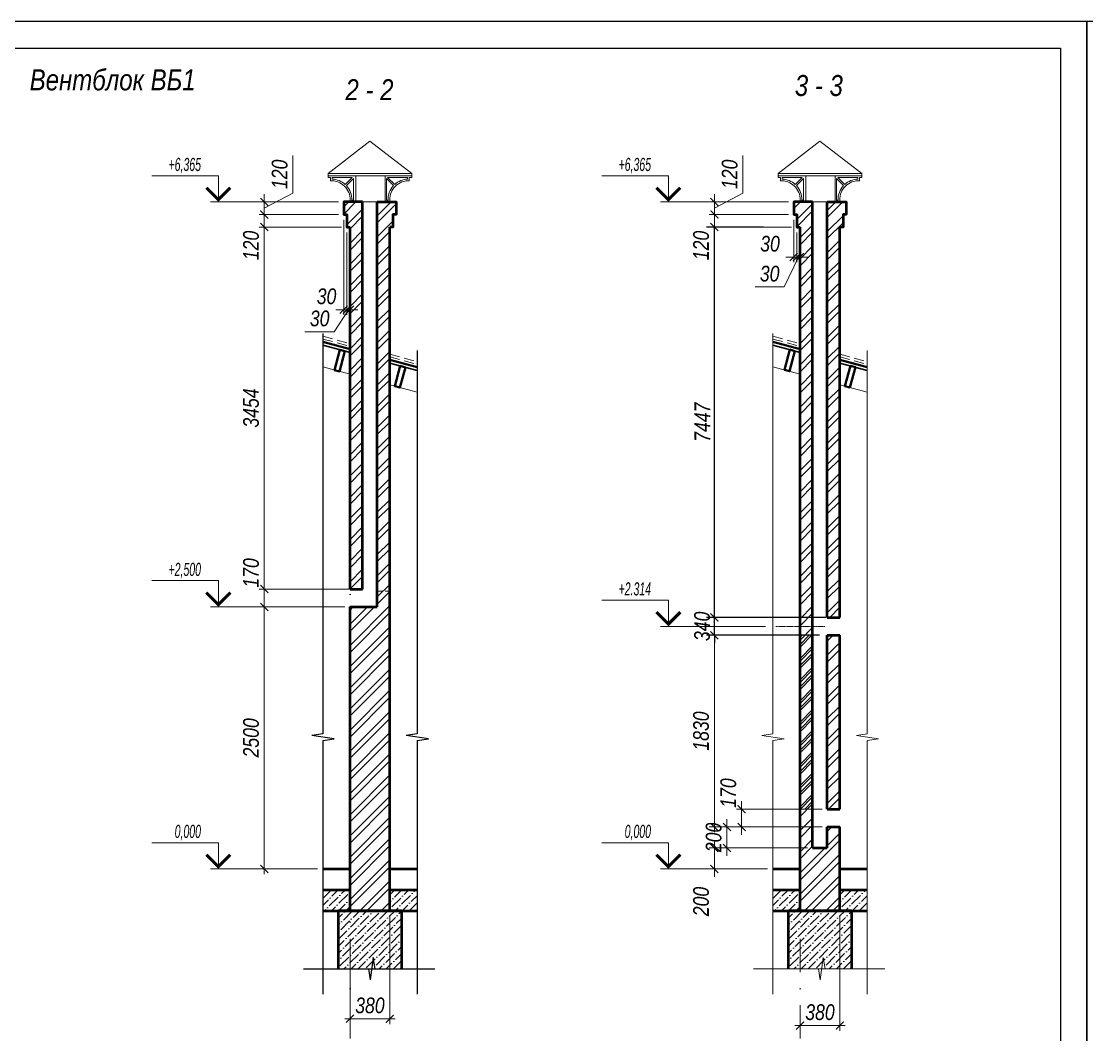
# Model space of a CAD drawing. Header units: millimetres. Extents: x 1582001 to 3303937, y 226471 to 491235.
# Drawn here: x 1687668 to 1708001, y 331317 to 350655 of the extents above; entities that cross this region are included whole.
import ezdxf
from ezdxf.enums import TextEntityAlignment as Align

# ---------------------------------------------------------------- set-up
doc = ezdxf.new("R2010")
doc.units = ezdxf.units.MM
for name, pattern in [('CENTER', [50.8, 31.75, -6.35, 6.35, -6.35]), ('DASHDOT', [25.4, 12.7, -6.35, 0, -6.35]), ('DASHED', [0.75, 0.5, -0.25]), ('невидимая', [9.525, 6.35, -3.175])]:
    doc.linetypes.add(name, pattern=pattern)
doc.layers.get('Defpoints').update_dxf_attribs({"color": 255, "lineweight": 30})
for name, color, linetype, lineweight in [('A-Wall-G', 22, 'Continuous', 50), ('Оси', 251, 'CENTER', 9), ('Отметки', 123, 'Continuous', 18), ('перекрытия', 7, 'Continuous', 40), ('Размеры', 7, 'Continuous', 18), ('Стропило', 30, 'Continuous', 30), ('тонкие', 163, 'Continuous', 20), ('Штриховки', 251, 'Continuous', 20)]:
    doc.layers.add(name, color=color, linetype=linetype, lineweight=lineweight)
doc.layers.add('Формуляр', color=138, linetype='Continuous')
doc.styles.add('Arch-Dim', font='ARIALNI.TTF', dxfattribs={"width": 0.98, "height": 300})
doc.styles.add('STYLE1', font='ARIALNI.TTF', dxfattribs={"height": 300})
doc.styles.add('стиль1', font='ARIALNI.TTF', dxfattribs={"width": 0.98, "height": 300})
doc.dimstyles.new('50', dxfattribs={"dimtxt": 270, "dimasz": 150, "dimexe": 100, "dimexo": 100, "dimgap": 100, "dimtad": 1, "dimdec": 0, "dimlfac": 0.5, "dimzin": 0, "dimdsep": 46, "dimtxsty": 'стиль1', "dimblk": 'ARCHTICK', "dimcen": 0, "dimdle": 100, "dimclrd": 256, "dimclre": 256, "dimclrt": 256, "dimadec": 0, "dimazin": 0, "dimtfac": 1, "dimtdec": 0, "dimtix": 1, "dimtmove": 1, "dimatfit": 0, "dimldrblk": 'DOTSMALL', "dimfxl": 0, "dimtolj": 1, "dimtzin": 0, "dimlwd": -1, "dimlwe": -1, "dimarcsym": 0})
doc.dimstyles.new('Aec-Arch-M-100', dxfattribs={"dimscale": 100, "dimtxt": 2.5, "dimasz": 1.5, "dimexe": 1.5, "dimexo": 1.5, "dimgap": 0.8, "dimtad": 1, "dimdec": 0, "dimzin": 3, "dimdsep": 46, "dimtxsty": 'Arch-Dim', "dimblk": 'ARCHTICK', "dimcen": 2.5, "dimazin": 2, "dimtfac": 0.75, "dimtdec": 0, "dimtix": 1, "dimtmove": 1, "dimatfit": 2, "dimfxl": 0, "dimtolj": 1, "dimtzin": 0, "dimarcsym": 0})
pattern_1 = [(45, (1568859.99, 404004.67), (50.51394, 185.21778), [238.125, -47.625, 0, -47.625])]
pattern_2 = [(45, (1577448.8, 404004.67), (50.51394, 185.21778), [238.125, -47.625, 0, -47.625])]
pattern_3 = [(45, (83999.83, 126626.28), (-202.055763, 202.055763), []), (45, (84134.54, 126626.28), (-202.055763, 202.055763), [])]

# ---------------------------------------------------------------- blocks, each defined once
blk = doc.blocks.new('_ArchTick')
at = {"color": 0, "linetype": 'ByBlock', "const_width": 0.15}
blk.add_lwpolyline([(-0.5, -0.5), (0.5, 0.5)], dxfattribs=at)
blk = doc.blocks.new('*D896')
at = {"layer": 'Defpoints', "color": 0, "lineweight": -3, "ltscale": 100, "transparency": 16777216}
for p in [(1692306, 339481), (1693941, 339481), (1693421, 334481)]:
    blk.add_point(p, dxfattribs=at)
at = {"layer": 'Размеры', "ltscale": 100, "transparency": 16777216}
for p, q in [((1692306, 334381), (1692306, 339581)), ((1693841, 339481), (1692206, 339481)), ((1693321, 334481), (1692206, 334481))]:
    blk.add_line(p, q, dxfattribs=at)
at = {"layer": 'Размеры', "ltscale": 100, "transparency": 16777216, "xscale": 150, "yscale": 150, "zscale": 150}
for p, rotation in [((1692306, 339481), 90), ((1692306, 334481), 270)]:
    blk.add_blockref('_ArchTick', p, dxfattribs=dict(at, rotation=rotation))
at = {"layer": 'Размеры', "ltscale": 100, "transparency": 16777216, "insert": (1692053, 336981), "char_height": 300, "attachment_point": 5, "rotation": 90, "style": 'стиль1'}
blk.add_mtext('\\A1;2500', dxfattribs=at)
blk = doc.blocks.new('_DotSmall')
at = {"color": 0, "linetype": 'ByBlock', "const_width": 0.5}
blk.add_lwpolyline([(-0.0625, 0, 1), (0.0625, 0, 1)], format="xyb", close=True, dxfattribs=at)
blk = doc.blocks.new('*D894')
at = {"layer": 'Defpoints', "color": 0, "lineweight": -3, "ltscale": 100, "transparency": 16777216}
for p in [(1692306, 346728), (1693881, 346728), (1694284, 339821)]:
    blk.add_point(p, dxfattribs=at)
at = {"layer": 'Размеры', "ltscale": 100, "transparency": 16777216}
for p, q in [((1693781, 346728), (1692206, 346728)), ((1692306, 339721), (1692306, 346828)), ((1694184, 339821), (1692206, 339821))]:
    blk.add_line(p, q, dxfattribs=at)
at = {"layer": 'Размеры', "ltscale": 100, "transparency": 16777216, "xscale": 150, "yscale": 150, "zscale": 150}
for p, rotation in [((1692306, 346728), 90), ((1692306, 339821), 270)]:
    blk.add_blockref('_ArchTick', p, dxfattribs=dict(at, rotation=rotation))
at = {"layer": 'Размеры', "ltscale": 100, "transparency": 16777216, "insert": (1692053, 343275), "char_height": 300, "attachment_point": 5, "rotation": 90, "style": 'стиль1'}
blk.add_mtext('\\A1;3454', dxfattribs=at)
blk = doc.blocks.new('*D897')
at = {"layer": 'Defpoints', "color": 0, "lineweight": -3, "ltscale": 100, "transparency": 16777216}
for p in [(1692306, 346968), (1693821, 346968), (1693881, 346728)]:
    blk.add_point(p, dxfattribs=at)
at = {"layer": 'Размеры', "ltscale": 100, "transparency": 16777216}
for p, q in [((1692306, 346968), (1692306, 347118)), ((1693721, 346968), (1692206, 346968)), ((1692306, 346728), (1692306, 346968)), ((1693781, 346728), (1692206, 346728)), ((1692306, 346728), (1692306, 346578))]:
    blk.add_line(p, q, dxfattribs=at)
at = {"layer": 'Размеры', "ltscale": 100, "transparency": 16777216, "xscale": 150, "yscale": 150, "zscale": 150}
for p, rotation in [((1692306, 346968), 270), ((1692306, 346728), 90)]:
    blk.add_blockref('_ArchTick', p, dxfattribs=dict(at, rotation=rotation))
at = {"layer": 'Размеры', "ltscale": 100, "transparency": 16777216, "insert": (1692053, 346377), "char_height": 300, "attachment_point": 5, "rotation": 90, "style": 'стиль1'}
blk.add_mtext('\\A1;120', dxfattribs=at)
blk = doc.blocks.new('*D898')
at = {"layer": 'Defpoints', "color": 0, "lineweight": -3, "ltscale": 100, "transparency": 16777216}
for p in [(1692306, 347208), (1693821, 347208), (1693821, 346968)]:
    blk.add_point(p, dxfattribs=at)
at = {"layer": 'Размеры', "ltscale": 100, "transparency": 16777216}
for p, q in [((1692852, 347377), (1692852, 348092)), ((1692306, 347088), (1692852, 347377)), ((1692306, 347208), (1692306, 347358)), ((1693721, 347208), (1692206, 347208)), ((1692306, 346968), (1692306, 347208)), ((1692306, 346968), (1692306, 347208)), ((1693721, 346968), (1692206, 346968)), ((1692306, 346968), (1692306, 346818))]:
    blk.add_line(p, q, dxfattribs=at)
at = {"layer": 'Размеры', "ltscale": 100, "transparency": 16777216, "xscale": 150, "yscale": 150, "zscale": 150}
for p, rotation in [((1692306, 347208), 270), ((1692306, 346968), 90)]:
    blk.add_blockref('_ArchTick', p, dxfattribs=dict(at, rotation=rotation))
at = {"layer": 'Размеры', "ltscale": 100, "transparency": 16777216, "insert": (1692599, 347735), "char_height": 300, "attachment_point": 5, "rotation": 90, "style": 'стиль1'}
blk.add_mtext('\\A1;120', dxfattribs=at)
blk = doc.blocks.new('*D899')
at = {"layer": 'Defpoints', "color": 0, "lineweight": -3, "ltscale": 100, "transparency": 16777216}
for p in [(1694701, 333681), (1693941, 332823), (1694701, 331621)]:
    blk.add_point(p, dxfattribs=at)
at = {"layer": 'Размеры', "ltscale": 100, "transparency": 16777216}
for p, q in [((1694701, 333581), (1694701, 331521)), ((1693941, 332723), (1693941, 331521)), ((1693841, 331621), (1694801, 331621))]:
    blk.add_line(p, q, dxfattribs=at)
at = {"layer": 'Размеры', "ltscale": 100, "transparency": 16777216, "xscale": 150, "yscale": 150, "zscale": 150, "rotation": 180}
blk.add_blockref('_ArchTick', (1693941, 331621), dxfattribs=at)
at = {"layer": 'Размеры', "ltscale": 100, "transparency": 16777216, "xscale": 150, "yscale": 150, "zscale": 150}
blk.add_blockref('_ArchTick', (1694701, 331621), dxfattribs=at)
at = {"layer": 'Размеры', "ltscale": 100, "transparency": 16777216, "insert": (1694321, 331874), "char_height": 300, "attachment_point": 5, "style": 'стиль1'}
blk.add_mtext('\\A1;380', dxfattribs=at)
blk = doc.blocks.new('*D900')
at = {"layer": 'Defpoints', "color": 0, "lineweight": -3, "ltscale": 100, "transparency": 16777216}
for p in [(1693881, 346728), (1693941, 346728), (1693881, 345152)]:
    blk.add_point(p, dxfattribs=at)
at = {"layer": 'Размеры', "ltscale": 100, "transparency": 16777216}
for p, q in [((1693881, 346628), (1693881, 345052)), ((1693941, 346628), (1693941, 345052)), ((1693911, 345152), (1693641, 344730)), ((1693881, 345152), (1693731, 345152)), ((1693941, 345152), (1693881, 345152)), ((1693941, 345152), (1693881, 345152)), ((1693941, 345152), (1694091, 345152)), ((1693641, 344730), (1693082, 344730))]:
    blk.add_line(p, q, dxfattribs=at)
at = {"layer": 'Размеры', "ltscale": 100, "transparency": 16777216, "xscale": 150, "yscale": 150, "zscale": 150}
blk.add_blockref('_ArchTick', (1693881, 345152), dxfattribs=at)
at = {"layer": 'Размеры', "ltscale": 100, "transparency": 16777216, "xscale": 150, "yscale": 150, "zscale": 150, "rotation": 180}
blk.add_blockref('_ArchTick', (1693941, 345152), dxfattribs=at)
at = {"layer": 'Размеры', "ltscale": 100, "transparency": 16777216, "insert": (1693362, 344983), "char_height": 300, "attachment_point": 5, "style": 'стиль1'}
blk.add_mtext('\\A1;30', dxfattribs=at)
blk = doc.blocks.new('*D895')
at = {"layer": 'Defpoints', "color": 0, "lineweight": -3, "ltscale": 100, "transparency": 16777216}
for p in [(1693821, 346968), (1693881, 346728), (1693821, 345152)]:
    blk.add_point(p, dxfattribs=at)
at = {"layer": 'Размеры', "ltscale": 100, "transparency": 16777216}
for p, q in [((1693821, 346868), (1693821, 345052)), ((1693881, 346628), (1693881, 345052)), ((1693821, 345152), (1693671, 345152)), ((1693881, 345152), (1693821, 345152)), ((1693881, 345152), (1694031, 345152))]:
    blk.add_line(p, q, dxfattribs=at)
at = {"layer": 'Размеры', "ltscale": 100, "transparency": 16777216, "xscale": 150, "yscale": 150, "zscale": 150}
blk.add_blockref('_ArchTick', (1693821, 345152), dxfattribs=at)
at = {"layer": 'Размеры', "ltscale": 100, "transparency": 16777216, "xscale": 150, "yscale": 150, "zscale": 150, "rotation": 180}
blk.add_blockref('_ArchTick', (1693881, 345152), dxfattribs=at)
at = {"layer": 'Размеры', "ltscale": 100, "transparency": 16777216, "insert": (1693493, 345405), "char_height": 300, "attachment_point": 5, "style": 'стиль1'}
blk.add_mtext('\\A1;30', dxfattribs=at)
blk = doc.blocks.new('*D903')
at = {"layer": 'Defpoints', "color": 0, "lineweight": -3, "ltscale": 100, "transparency": 16777216}
for p in [(1700895, 346968), (1702410, 346968), (1702470, 346728)]:
    blk.add_point(p, dxfattribs=at)
at = {"layer": 'Размеры', "ltscale": 100, "transparency": 16777216}
for p, q in [((1700895, 346968), (1700895, 347118)), ((1702310, 346968), (1700795, 346968)), ((1700895, 346728), (1700895, 346968)), ((1702370, 346728), (1700795, 346728)), ((1700895, 346728), (1700895, 346578))]:
    blk.add_line(p, q, dxfattribs=at)
at = {"layer": 'Размеры', "ltscale": 100, "transparency": 16777216, "xscale": 150, "yscale": 150, "zscale": 150}
for p, rotation in [((1700895, 346968), 270), ((1700895, 346728), 90)]:
    blk.add_blockref('_ArchTick', p, dxfattribs=dict(at, rotation=rotation))
at = {"layer": 'Размеры', "ltscale": 100, "transparency": 16777216, "insert": (1700642, 346377), "char_height": 300, "attachment_point": 5, "rotation": 90, "style": 'стиль1'}
blk.add_mtext('\\A1;120', dxfattribs=at)
blk = doc.blocks.new('*D904')
at = {"layer": 'Defpoints', "color": 0, "lineweight": -3, "ltscale": 100, "transparency": 16777216}
for p in [(1700895, 347208), (1702410, 347208), (1702410, 346968)]:
    blk.add_point(p, dxfattribs=at)
at = {"layer": 'Размеры', "ltscale": 100, "transparency": 16777216}
for p, q in [((1701441, 347377), (1701441, 348092)), ((1700895, 347088), (1701441, 347377)), ((1700895, 347208), (1700895, 347358)), ((1702310, 347208), (1700795, 347208)), ((1700895, 346968), (1700895, 347208)), ((1700895, 346968), (1700895, 347208)), ((1702310, 346968), (1700795, 346968)), ((1700895, 346968), (1700895, 346818))]:
    blk.add_line(p, q, dxfattribs=at)
at = {"layer": 'Размеры', "ltscale": 100, "transparency": 16777216, "xscale": 150, "yscale": 150, "zscale": 150}
for p, rotation in [((1700895, 347208), 270), ((1700895, 346968), 90)]:
    blk.add_blockref('_ArchTick', p, dxfattribs=dict(at, rotation=rotation))
at = {"layer": 'Размеры', "ltscale": 100, "transparency": 16777216, "insert": (1701188, 347735), "char_height": 300, "attachment_point": 5, "rotation": 90, "style": 'стиль1'}
blk.add_mtext('\\A1;120', dxfattribs=at)
blk = doc.blocks.new('*D905')
at = {"layer": 'Defpoints', "color": 0, "lineweight": -3, "ltscale": 100, "transparency": 16777216}
for p in [(1703290, 333681), (1702530, 331917), (1703290, 331492)]:
    blk.add_point(p, dxfattribs=at)
at = {"layer": 'Размеры', "ltscale": 100, "transparency": 16777216}
for p, q in [((1703290, 333581), (1703290, 331392)), ((1702530, 331817), (1702530, 331392)), ((1702430, 331492), (1703390, 331492))]:
    blk.add_line(p, q, dxfattribs=at)
at = {"layer": 'Размеры', "ltscale": 100, "transparency": 16777216, "xscale": 150, "yscale": 150, "zscale": 150, "rotation": 180}
blk.add_blockref('_ArchTick', (1702530, 331492), dxfattribs=at)
at = {"layer": 'Размеры', "ltscale": 100, "transparency": 16777216, "xscale": 150, "yscale": 150, "zscale": 150}
blk.add_blockref('_ArchTick', (1703290, 331492), dxfattribs=at)
at = {"layer": 'Размеры', "ltscale": 100, "transparency": 16777216, "insert": (1702910, 331745), "char_height": 300, "attachment_point": 5, "style": 'стиль1'}
blk.add_mtext('\\A1;380', dxfattribs=at)
blk = doc.blocks.new('*D906')
at = {"layer": 'Defpoints', "color": 0, "lineweight": -3, "ltscale": 100, "transparency": 16777216}
for p in [(1702470, 346728), (1702530, 346728), (1702470, 346156)]:
    blk.add_point(p, dxfattribs=at)
at = {"layer": 'Размеры', "ltscale": 100, "transparency": 16777216}
for p, q in [((1702470, 346628), (1702470, 346056)), ((1702530, 346628), (1702530, 346056)), ((1702500, 346156), (1702230, 345585)), ((1702470, 346156), (1702320, 346156)), ((1702530, 346156), (1702470, 346156)), ((1702530, 346156), (1702470, 346156)), ((1702530, 346156), (1702680, 346156)), ((1702230, 345585), (1701671, 345585))]:
    blk.add_line(p, q, dxfattribs=at)
at = {"layer": 'Размеры', "ltscale": 100, "transparency": 16777216, "xscale": 150, "yscale": 150, "zscale": 150}
blk.add_blockref('_ArchTick', (1702470, 346156), dxfattribs=at)
at = {"layer": 'Размеры', "ltscale": 100, "transparency": 16777216, "xscale": 150, "yscale": 150, "zscale": 150, "rotation": 180}
blk.add_blockref('_ArchTick', (1702530, 346156), dxfattribs=at)
at = {"layer": 'Размеры', "ltscale": 100, "transparency": 16777216, "insert": (1701950, 345838), "char_height": 300, "attachment_point": 5, "style": 'стиль1'}
blk.add_mtext('\\A1;30', dxfattribs=at)
blk = doc.blocks.new('*D901')
at = {"layer": 'Defpoints', "color": 0, "lineweight": -3, "ltscale": 100, "transparency": 16777216}
for p in [(1702410, 346968), (1702470, 346728), (1702410, 346156)]:
    blk.add_point(p, dxfattribs=at)
at = {"layer": 'Размеры', "ltscale": 100, "transparency": 16777216}
for p, q in [((1702410, 346868), (1702410, 346056)), ((1702470, 346628), (1702470, 346056)), ((1702410, 346156), (1702260, 346156)), ((1702470, 346156), (1702410, 346156)), ((1702470, 346156), (1702620, 346156))]:
    blk.add_line(p, q, dxfattribs=at)
at = {"layer": 'Размеры', "ltscale": 100, "transparency": 16777216, "xscale": 150, "yscale": 150, "zscale": 150}
blk.add_blockref('_ArchTick', (1702410, 346156), dxfattribs=at)
at = {"layer": 'Размеры', "ltscale": 100, "transparency": 16777216, "xscale": 150, "yscale": 150, "zscale": 150, "rotation": 180}
blk.add_blockref('_ArchTick', (1702470, 346156), dxfattribs=at)
at = {"layer": 'Размеры', "ltscale": 100, "transparency": 16777216, "insert": (1701957, 346409), "char_height": 300, "attachment_point": 5, "style": 'стиль1'}
blk.add_mtext('\\A1;30', dxfattribs=at)
blk = doc.blocks.new('*D907')
at = {"layer": 'Defpoints', "color": 0, "lineweight": -3, "ltscale": 100, "transparency": 16777216}
for p in [(1700895, 334881), (1702770, 334881), (1702009, 334481)]:
    blk.add_point(p, dxfattribs=at)
at = {"layer": 'Размеры', "ltscale": 100, "transparency": 16777216}
for p, q in [((1702670, 334881), (1700795, 334881)), ((1700895, 334881), (1700895, 335031)), ((1700895, 334481), (1700895, 334881)), ((1701909, 334481), (1700795, 334481)), ((1700895, 334481), (1700895, 334331))]:
    blk.add_line(p, q, dxfattribs=at)
at = {"layer": 'Размеры', "ltscale": 100, "transparency": 16777216, "xscale": 150, "yscale": 150, "zscale": 150}
for p, rotation in [((1700895, 334881), 270), ((1700895, 334481), 90)]:
    blk.add_blockref('_ArchTick', p, dxfattribs=dict(at, rotation=rotation))
at = {"layer": 'Размеры', "ltscale": 100, "transparency": 16777216, "insert": (1700642, 333858), "char_height": 300, "attachment_point": 5, "rotation": 90, "style": 'стиль1'}
blk.add_mtext('\\A1;200', dxfattribs=at)
blk = doc.blocks.new('*D908')
at = {"layer": 'Defpoints', "color": 0, "lineweight": -3, "ltscale": 100, "transparency": 16777216}
for p in [(1701135, 335281), (1703050, 335281), (1702770, 334881)]:
    blk.add_point(p, dxfattribs=at)
at = {"layer": 'Размеры', "ltscale": 100, "transparency": 16777216}
for p, q in [((1701135, 335281), (1701135, 335431)), ((1702950, 335281), (1701035, 335281)), ((1701135, 334881), (1701135, 335281)), ((1702670, 334881), (1701035, 334881)), ((1701135, 334881), (1701135, 334731))]:
    blk.add_line(p, q, dxfattribs=at)
at = {"layer": 'Размеры', "ltscale": 100, "transparency": 16777216, "xscale": 150, "yscale": 150, "zscale": 150}
for p, rotation in [((1701135, 335281), 270), ((1701135, 334881), 90)]:
    blk.add_blockref('_ArchTick', p, dxfattribs=dict(at, rotation=rotation))
at = {"layer": 'Размеры', "ltscale": 100, "transparency": 16777216, "insert": (1700882, 335081), "char_height": 300, "attachment_point": 5, "rotation": 90, "style": 'стиль1'}
blk.add_mtext('\\A1;200', dxfattribs=at)
blk = doc.blocks.new('*D909')
at = {"layer": 'Defpoints', "color": 0, "lineweight": -3, "ltscale": 100, "transparency": 16777216}
for p in [(1701415, 335621), (1703050, 335621), (1703050, 335281)]:
    blk.add_point(p, dxfattribs=at)
at = {"layer": 'Размеры', "ltscale": 100, "transparency": 16777216}
for p, q in [((1701415, 335621), (1701415, 335771)), ((1702950, 335621), (1701315, 335621)), ((1701415, 335281), (1701415, 335621)), ((1702950, 335281), (1701315, 335281)), ((1701415, 335281), (1701415, 335131))]:
    blk.add_line(p, q, dxfattribs=at)
at = {"layer": 'Размеры', "ltscale": 100, "transparency": 16777216, "xscale": 150, "yscale": 150, "zscale": 150}
for p, rotation in [((1701415, 335621), 270), ((1701415, 335281), 90)]:
    blk.add_blockref('_ArchTick', p, dxfattribs=dict(at, rotation=rotation))
at = {"layer": 'Размеры', "ltscale": 100, "transparency": 16777216, "insert": (1701162, 335928), "char_height": 300, "attachment_point": 5, "rotation": 90, "style": 'стиль1'}
blk.add_mtext('\\A1;170', dxfattribs=at)
blk = doc.blocks.new('*D910')
at = {"layer": 'Defpoints', "color": 0, "lineweight": -3, "ltscale": 100, "transparency": 16777216}
for p in [(1700895, 338940), (1702530, 338940), (1702530, 335281)]:
    blk.add_point(p, dxfattribs=at)
at = {"layer": 'Размеры', "ltscale": 100, "transparency": 16777216}
for p, q in [((1700895, 335181), (1700895, 339040)), ((1702430, 338940), (1700795, 338940)), ((1702430, 335281), (1700795, 335281))]:
    blk.add_line(p, q, dxfattribs=at)
at = {"layer": 'Размеры', "ltscale": 100, "transparency": 16777216, "xscale": 150, "yscale": 150, "zscale": 150}
for p, rotation in [((1700895, 338940), 90), ((1700895, 335281), 270)]:
    blk.add_blockref('_ArchTick', p, dxfattribs=dict(at, rotation=rotation))
at = {"layer": 'Размеры', "ltscale": 100, "transparency": 16777216, "insert": (1700642, 337111), "char_height": 300, "attachment_point": 5, "rotation": 90, "style": 'стиль1'}
blk.add_mtext('\\A1;1830', dxfattribs=at)
blk = doc.blocks.new('*D902')
at = {"color": 0, "lineweight": -2, "ltscale": 100, "transparency": 16777216}
for p, q in [((1701830, 346728), (1700745, 346728)), ((1700895, 339281), (1700895, 346728)), ((1702380, 339281), (1700745, 339281))]:
    blk.add_line(p, q, dxfattribs=at)
at = {"layer": 'Defpoints', "color": 0, "lineweight": -3, "ltscale": 100, "transparency": 16777216}
for p in [(1700895, 346728), (1701980, 346728), (1702530, 339281)]:
    blk.add_point(p, dxfattribs=at)
at = {"color": 0, "lineweight": -2, "ltscale": 100, "transparency": 16777216, "xscale": 150, "yscale": 150, "zscale": 150}
for p, rotation in [((1700895, 346728), 90), ((1700895, 339281), 270)]:
    blk.add_blockref('_ArchTick', p, dxfattribs=dict(at, rotation=rotation))
at = {"color": 0, "ltscale": 100, "transparency": 16777216, "insert": (1700665, 343005), "char_height": 300, "attachment_point": 5, "rotation": 90, "style": 'Arch-Dim'}
blk.add_mtext('\\A1;7447', dxfattribs=at)
blk = doc.blocks.new('*D911')
at = {"color": 0, "lineweight": -2, "ltscale": 100, "transparency": 16777216}
for p, q in [((1700895, 339279), (1700895, 339429)), ((1703020, 339279), (1700745, 339279)), ((1700895, 338939), (1700895, 339279)), ((1702900, 338939), (1700745, 338939)), ((1700895, 338939), (1700895, 338789))]:
    blk.add_line(p, q, dxfattribs=at)
at = {"layer": 'Defpoints', "color": 0, "lineweight": -3, "ltscale": 100, "transparency": 16777216}
for p in [(1700895, 339279), (1703170, 339279), (1703050, 338939)]:
    blk.add_point(p, dxfattribs=at)
at = {"color": 0, "lineweight": -2, "ltscale": 100, "transparency": 16777216, "xscale": 150, "yscale": 150, "zscale": 150}
for p, rotation in [((1700895, 339279), 270), ((1700895, 338939), 90)]:
    blk.add_blockref('_ArchTick', p, dxfattribs=dict(at, rotation=rotation))
at = {"color": 0, "ltscale": 100, "transparency": 16777216, "insert": (1700662, 339109), "char_height": 300, "attachment_point": 5, "rotation": 90, "style": 'Arch-Dim'}
blk.add_mtext('\\A1;340', dxfattribs=at)
blk = doc.blocks.new('*D912')
at = {"layer": 'Defpoints', "color": 0, "lineweight": -3, "ltscale": 100, "transparency": 16777216}
for p in [(1692306, 339821), (1693941, 339821), (1693941, 339481)]:
    blk.add_point(p, dxfattribs=at)
at = {"layer": 'Размеры', "ltscale": 100, "transparency": 16777216}
for p, q in [((1692306, 339821), (1692306, 339971)), ((1693841, 339821), (1692206, 339821)), ((1692306, 339481), (1692306, 339821)), ((1693841, 339481), (1692206, 339481)), ((1692306, 339481), (1692306, 339331))]:
    blk.add_line(p, q, dxfattribs=at)
at = {"layer": 'Размеры', "ltscale": 100, "transparency": 16777216, "xscale": 150, "yscale": 150, "zscale": 150}
for p, rotation in [((1692306, 339821), 270), ((1692306, 339481), 90)]:
    blk.add_blockref('_ArchTick', p, dxfattribs=dict(at, rotation=rotation))
at = {"layer": 'Размеры', "ltscale": 100, "transparency": 16777216, "insert": (1692053, 340128), "char_height": 300, "attachment_point": 5, "rotation": 90, "style": 'стиль1'}
blk.add_mtext('\\A1;170', dxfattribs=at)

msp = doc.modelspace()

# ---------------------------------------------------------------- hatches: boundary and pattern name
at = {"lineweight": -3, "ltscale": 100}
h = msp.add_hatch(dxfattribs=at)
h.set_pattern_fill('ANSI32', color=0, scale=30, style=0)
h.set_pattern_definition(pattern_3)
h.paths.add_polyline_path([(1694461.3, 347208.2), (1694461.3, 339481.2), (1693941.3, 339481.2), (1693941.3, 333681.2), (1694701.3, 333681.2), (1694701.3, 346728.2), (1694761.3, 346728.2), (1694761.3, 346968.2), (1694821.3, 346968.2), (1694821.3, 347208.2)])
h.paths.add_polyline_path([(1693821.3, 347210.1), (1693821.3, 346968.2), (1693881.3, 346968.2), (1693881.3, 346728.2), (1693941.3, 346728.2), (1693941.3, 339821.2), (1694181.3, 339821.2), (1694181.3, 347208.2)])
h = msp.add_hatch(dxfattribs=at)
h.set_pattern_fill('ANSI32', color=0, scale=30, style=0)
h.set_pattern_definition(pattern_3)
h.paths.add_polyline_path([(1702410.1, 347208.2), (1702410.1, 346968.2), (1702470.1, 346968.2), (1702470.1, 346728.2), (1702530.1, 346728.2), (1702530.1, 333681.2), (1703290.1, 333681.2), (1703290.1, 335281.2), (1703050.1, 335281.2), (1703050.1, 334881.2), (1702770.1, 334881.2), (1702770.1, 347208.2)])
h.paths.add_polyline_path([(1703050.1, 347208.2), (1703050.1, 339279.2), (1703290.1, 339279.2), (1703290.1, 346728.2), (1703350.1, 346728.2), (1703350.1, 346968.2), (1703410.1, 346968.2), (1703410.1, 347208.2)])
h.paths.add_polyline_path([(1703050.1, 338939.2), (1703290.1, 338939.2), (1703290.1, 335621.2), (1703050.1, 335621.2)], flags=17)
at = {"layer": 'Размеры', "ltscale": 100}
h = msp.add_hatch(dxfattribs=at)
h.set_pattern_fill('ANSI32', color=256, scale=30, style=0)
h.set_pattern_definition([(45, (1568860.64, 404456.75), (-202.05576, 202.05576), []), (45, (1568995.34, 404456.75), (-202.05576, 202.05576), [])])
h.paths.add_polyline_path([(1702530.1, 335621.2), (1702770.1, 335621.2), (1702770.1, 338939.2), (1702530.1, 338939.2)])
at = {"layer": 'Штриховки', "ltscale": 100}
h = msp.add_hatch(dxfattribs=at)
h.set_pattern_fill('ANSI36', color=256, scale=30, style=0)
h.set_pattern_definition(pattern_1)
h.paths.add_polyline_path([(1693941.3, 333681.2), (1693941.3, 334081.2), (1693420.6, 334081.2), (1693420.6, 333681.2)])
h = msp.add_hatch(dxfattribs=at)
h.set_pattern_fill('ANSI36', color=256, scale=30, style=0)
h.set_pattern_definition(pattern_1)
h.paths.add_polyline_path([(1695222, 334081.2), (1694701.3, 334081.2), (1694701.3, 333681.2), (1695222, 333681.2)])
h = msp.add_hatch(dxfattribs=at)
h.set_pattern_fill('ANSI36', color=256, scale=30, style=0)
h.set_pattern_definition(pattern_2)
h.paths.add_polyline_path([(1702530.1, 333681.2), (1702530.1, 334081.2), (1702009.4, 334081.2), (1702009.4, 333681.2)])
h = msp.add_hatch(dxfattribs=at)
h.set_pattern_fill('ANSI36', color=256, scale=30, style=0)
h.set_pattern_definition(pattern_2)
h.paths.add_polyline_path([(1703810.8, 334081.2), (1703290.1, 334081.2), (1703290.1, 333681.2), (1703810.8, 333681.2)])
h = msp.add_hatch(dxfattribs=at)
h.set_pattern_fill('ANSI36', color=256, scale=30, style=0)
h.set_pattern_definition(pattern_1)
h.paths.add_polyline_path([(1694921.3, 333681.2), (1693941.3, 333681.2), (1693941.3, 332572.2), (1694291.5, 332572.2), (1694354, 332572.2), (1694385.1, 332790), (1694420.2, 332572.2), (1694921.3, 332572.2)])
h.paths.add_polyline_path([(1693941.3, 333681.2), (1693721.3, 333681.2), (1693721.3, 332572.2), (1693941.3, 332572.2)])
h = msp.add_hatch(dxfattribs=at)
h.set_pattern_fill('ANSI36', color=256, scale=30, style=0)
h.set_pattern_definition(pattern_2)
h.paths.add_polyline_path([(1703510.1, 333681.2), (1702530.1, 333681.2), (1702530.1, 332572.2), (1702880.4, 332572.2), (1702942.8, 332572.2), (1702973.9, 332790), (1703009, 332572.2), (1703510.1, 332572.2)])
h.paths.add_polyline_path([(1702530.1, 333681.2), (1702310.1, 333681.2), (1702310.1, 332572.2), (1702530.1, 332572.2)])

# ---------------------------------------------------------------- linework, layer by layer
at = {"color": 0, "lineweight": -3, "ltscale": 100}
for p, q in [((1693420.6, 344695.6), (1693420.6, 337057.9)), ((1695223.4, 344371), (1695223.4, 337057.9)), ((1693420.6, 337057.9), (1693212.8, 337025.1)), ((1693638.3, 336964.4), (1693212.8, 337025.1)), ((1693420.6, 336929.3), (1693638.3, 336964.4)), ((1693420.6, 336929.3), (1693420.6, 332087.8)), ((1695223.4, 337057.9), (1695015.7, 337025.1)), ((1695441.2, 336964.4), (1695015.7, 337025.1)), ((1695223.4, 336929.3), (1695441.2, 336964.4)), ((1695223.4, 336929.3), (1695223.4, 332087.8)), ((1695223.4, 336929.3), (1695223.4, 332087.8)), ((1694385.1, 332790), (1694324.4, 332364.4)), ((1694420.2, 332572.2), (1694385.1, 332790)), ((1693051.4, 332572.2), (1694291.5, 332572.2)), ((1693420.6, 332572.2), (1695391.8, 332572.2)), ((1694291.5, 332572.2), (1694324.4, 332364.4)), ((1694420.2, 332572.2), (1695559.8, 332572.2))]:
    msp.add_line(p, q, dxfattribs=at)
at = {"layer": 'A-Wall-G', "ltscale": 100}
for p, q in [((1694181.3, 339821.2), (1694181.3, 347208.2)), ((1694461.3, 339481.2), (1694461.3, 347208.2)), ((1702770.1, 338939.2), (1702770.1, 347208.2)), ((1703050.1, 339279.2), (1703050.1, 347208.2)), ((1693941.3, 339821.2), (1693941.3, 346728.2)), ((1694701.3, 333681.2), (1694701.3, 346728.2)), ((1702530.1, 338939.2), (1702530.1, 346728.2)), ((1703290.1, 339279.2), (1703290.1, 346728.2)), ((1693941.3, 339821.2), (1694181.3, 339821.2)), ((1693941.3, 339481.2), (1694461.3, 339481.2)), ((1693941.3, 333681.2), (1693941.3, 339481.2)), ((1703050.1, 339279.2), (1703290.1, 339279.2)), ((1702530.1, 335281.2), (1702530.1, 338939.2)), ((1702770.1, 335281.2), (1702770.1, 338939.2)), ((1703050.1, 338939.2), (1703290.1, 338939.2)), ((1703050.1, 335621.2), (1703050.1, 338939.2)), ((1703290.1, 335621.2), (1703290.1, 338939.2)), ((1703050.1, 335621.2), (1703290.1, 335621.2)), ((1702530.1, 333681.2), (1702530.1, 335281.2)), ((1702770.1, 334881.2), (1702770.1, 335281.2)), ((1703050.1, 334881.2), (1703050.1, 335281.2)), ((1703050.1, 335281.2), (1703290.1, 335281.2)), ((1703290.1, 333681.2), (1703290.1, 335281.2)), ((1702770.1, 334881.2), (1703050.1, 334881.2))]:
    msp.add_line(p, q, dxfattribs=at)
at = {"layer": 'A-Wall-G', "color": 0, "ltscale": 100}
for p, q in [((1693420.6, 334481.2), (1693941.3, 334481.2)), ((1694701.3, 334481.2), (1695223.4, 334481.2)), ((1702009.4, 334481.2), (1702530.1, 334481.2)), ((1703290.1, 334481.2), (1703812.3, 334481.2)), ((1693420.6, 334081.2), (1693941.3, 334081.2)), ((1694701.3, 334081.2), (1695223.4, 334081.2)), ((1702009.4, 334081.2), (1702530.1, 334081.2)), ((1703290.1, 334081.2), (1703812.3, 334081.2)), ((1693420.6, 333681.2), (1695223.4, 333681.2)), ((1694921.3, 333681.2), (1693721.3, 333681.2)), ((1694921.3, 333681.2), (1694921.3, 332572.2)), ((1702009.4, 333681.2), (1703812.3, 333681.2)), ((1703510.1, 333681.2), (1702310.1, 333681.2)), ((1703510.1, 333681.2), (1703510.1, 332572.2))]:
    msp.add_line(p, q, dxfattribs=at)
at = {"layer": 'A-Wall-G', "ltscale": 100}
for points in [[(1694181.3, 347208.2), (1693821.3, 347208.2), (1693821.3, 346968.2), (1693881.3, 346968.2), (1693881.3, 346728.2), (1693941.3, 346728.2)], [(1694461.3, 347208.2), (1694821.3, 347208.2), (1694821.3, 346968.2), (1694761.3, 346968.2), (1694761.3, 346728.2), (1694701.3, 346728.2)], [(1702770.1, 347208.2), (1702410.1, 347208.2), (1702410.1, 346968.2), (1702470.1, 346968.2), (1702470.1, 346728.2), (1702530.1, 346728.2)], [(1703050.1, 347208.2), (1703410.1, 347208.2), (1703410.1, 346968.2), (1703350.1, 346968.2), (1703350.1, 346728.2), (1703290.1, 346728.2)]]:
    msp.add_lwpolyline(points, dxfattribs=at)
at = {"layer": 'A-Wall-G', "color": 0, "ltscale": 100}
for points in [[(1693721.3, 332572.2), (1693721.3, 333681.2)], [(1702310.1, 332572.2), (1702310.1, 333681.2)]]:
    msp.add_lwpolyline(points, dxfattribs=at)
at = {"layer": 'Оси', "linetype": 'DASHDOT', "ltscale": 50}
for p, q in [((1702530.1, 335281.2), (1702530.1, 346728.2)), ((1702530.1, 333681.2), (1702530.1, 346728.2)), ((1693941.3, 333681.2), (1693941.3, 344332.6)), ((1693941.3, 331242.7), (1693941.3, 340714.2)), ((1702530.1, 331242.7), (1702530.1, 335281.2))]:
    msp.add_line(p, q, dxfattribs=at)
at = {"layer": 'Оси', "ltscale": 0.6}
msp.add_line((1702069.9, 339109.2), (1703001.4, 339109.2), dxfattribs=at)
at = {"layer": 'Отметки', "color": 0, "linetype": 'Continuous', "ltscale": 100}
for p, q in [((1691428.2, 347708.2), (1690161.5, 347708.2)), ((1691428.2, 347208.2), (1691428.2, 347708.2)), ((1700017, 347708.2), (1698750.3, 347708.2)), ((1700017, 347208.2), (1700017, 347708.2)), ((1692635.3, 347208.2), (1691278.2, 347208.2)), ((1701224.1, 347208.2), (1699867, 347208.2)), ((1691428.2, 339981.2), (1690161.5, 339981.2)), ((1691428.2, 339481.2), (1691428.2, 339981.2)), ((1700017, 339609.2), (1698750.3, 339609.2)), ((1700017, 339109.2), (1700017, 339609.2)), ((1692575.9, 339481.2), (1691278.2, 339481.2)), ((1701868.1, 339109.2), (1699867, 339109.2)), ((1691428.2, 334981.2), (1690161.5, 334981.2)), ((1691428.2, 334481.2), (1691428.2, 334981.2)), ((1700017, 334981.2), (1698750.3, 334981.2)), ((1700017, 334481.2), (1700017, 334981.2)), ((1692733.6, 334481.2), (1691278.2, 334481.2)), ((1701099.4, 334481.2), (1699867, 334481.2))]:
    msp.add_line(p, q, dxfattribs=at)
at = {"layer": 'Отметки', "color": 0, "linetype": 'Continuous', "ltscale": 100, "const_width": 60}
for points in [[(1691199.4, 347479.4), (1691428.2, 347250.7), (1691656.9, 347479.4)], [(1699788.2, 347479.4), (1700017, 347250.7), (1700245.8, 347479.4)], [(1691199.4, 339752.4), (1691428.2, 339523.6), (1691656.9, 339752.4)], [(1699788.2, 339380.4), (1700017, 339151.6), (1700245.8, 339380.4)], [(1691199.4, 334752.4), (1691428.2, 334523.6), (1691656.9, 334752.4)], [(1699788.2, 334752.4), (1700017, 334523.6), (1700245.8, 334752.4)]]:
    msp.add_lwpolyline(points, dxfattribs=at)
at = {"layer": 'перекрытия', "ltscale": 100}
for p, q in [((1693420.6, 344540.8), (1693941.3, 344401.3)), ((1702009.4, 344540.8), (1702530.1, 344401.3)), ((1694701.3, 344197.6), (1695223.4, 344057.7)), ((1703290.1, 344197.6), (1703812.3, 344057.7))]:
    msp.add_line(p, q, dxfattribs=at)
at = {"layer": 'перекрытия', "ltscale": 2}
for points in [[(1693844.7, 344360.9), (1693748.1, 344386.8), (1693644.6, 344000.4), (1693741.2, 343974.5)], [(1702433.5, 344363.3), (1702336.9, 344389.2), (1702233.4, 344002.8), (1702330, 343977)], [(1694998, 344051.9), (1694901.4, 344077.7), (1694797.9, 343691.4), (1694894.5, 343665.5)], [(1703586.8, 344054.3), (1703490.2, 344080.2), (1703386.7, 343693.8), (1703483.3, 343667.9)]]:
    msp.add_lwpolyline(points, close=True, dxfattribs=at)
at = {"layer": 'Размеры', "ltscale": 100}
for p, q in [((1694181.3, 347208.2), (1694461.3, 347208.2)), ((1702770.1, 347208.2), (1703050.1, 347208.2)), ((1693844.7, 344360.9), (1693741.2, 343974.5)), ((1702530.1, 338939.2), (1702530.1, 338939.2)), ((1702770.1, 338939.2), (1702770.1, 338939.2)), ((1702530.1, 335621.2), (1702530.1, 335281.2)), ((1702770.1, 335621.2), (1702770.1, 335281.2))]:
    msp.add_line(p, q, dxfattribs=at)
at = {"layer": 'Размеры', "linetype": 'DASHED', "ltscale": 200}
for p, q in [((1694461.3, 339781.2), (1694701.3, 339781.2)), ((1694701.3, 339484.9), (1694701.3, 339484.9))]:
    msp.add_line(p, q, dxfattribs=at)
at = {"layer": 'Размеры', "color": 0, "ltscale": 100}
msp.add_line((1702009.4, 332572.2), (1703980.6, 332572.2), dxfattribs=at)
at = {"layer": 'Стропило', "linetype": 'невидимая', "lineweight": 20, "ltscale": 30}
for p, q in [((1693420.6, 344644.3), (1693941.3, 344504.8)), ((1702009.4, 344644.3), (1702530.1, 344504.8)), ((1693420.6, 344592.6), (1693941.3, 344453)), ((1702009.4, 344592.6), (1702530.1, 344453)), ((1694701.3, 344301.2), (1695223.4, 344161.2)), ((1694701.3, 344249.4), (1695223.4, 344109.5)), ((1703290.1, 344301.2), (1703812.3, 344161.2)), ((1703290.1, 344249.4), (1703812.3, 344109.5))]:
    msp.add_line(p, q, dxfattribs=at)
at = {"layer": 'Стропило'}
for p, q in [((1693420.6, 344474.5), (1693941.3, 344335)), ((1702009.4, 344474.5), (1702530.1, 344335)), ((1694701.3, 344131.4), (1695223.4, 343991.5)), ((1703290.1, 344131.4), (1703812.3, 343991.5))]:
    msp.add_line(p, q, dxfattribs=at)
at = {"layer": 'Стропило', "lineweight": 20}
for p, q in [((1693420.6, 344060.4), (1693941.3, 343920.9)), ((1702009.4, 344060.4), (1702530.1, 343920.9)), ((1694701.3, 343717.3), (1695223.4, 343577.3)), ((1703290.1, 343717.3), (1703812.3, 343577.3))]:
    msp.add_line(p, q, dxfattribs=at)
at = {"layer": 'тонкие', "color": 0}
for p, q in [((1702009.4, 344695.6), (1702009.4, 337057.9)), ((1703812.3, 344371), (1703812.3, 337057.9)), ((1702009.4, 337057.9), (1701801.6, 337025.1)), ((1702227.1, 336964.4), (1701801.6, 337025.1)), ((1702009.4, 336929.3), (1702227.1, 336964.4)), ((1702009.4, 336929.3), (1702009.4, 332087.8)), ((1703812.3, 337057.9), (1703604.5, 337025.1)), ((1704030, 336964.4), (1703604.5, 337025.1)), ((1703812.3, 336929.3), (1704030, 336964.4)), ((1703812.3, 336929.3), (1703812.3, 332087.8)), ((1703812.3, 336929.3), (1703812.3, 332087.8)), ((1702973.9, 332790), (1702913.2, 332364.4)), ((1703009, 332572.2), (1702973.9, 332790)), ((1701640.2, 332572.2), (1702880.4, 332572.2)), ((1702880.4, 332572.2), (1702913.2, 332364.4)), ((1703009, 332572.2), (1704148.6, 332572.2))]:
    msp.add_line(p, q, dxfattribs=at)
at = {"layer": 'Формуляр'}
for points in [[(1666000.8, 350654.9), (1708000.7, 350654.9), (1708000.7, 320955), (1666000.8, 320955)], [(1708000.7, 350654.9), (1750000.6, 350654.9), (1750000.6, 320955), (1708000.7, 320955)]]:
    msp.add_lwpolyline(points, close=True, dxfattribs=at)
at = {"layer": 'Формуляр', "color": 0}
msp.add_lwpolyline([(1668000.8, 321455), (1668000.8, 350144.9), (1707500.7, 350144.9), (1707500.7, 321455)], close=True, dxfattribs=at)
at = {"layer": 'Штриховки'}
for p, q in [((1693521.5, 347747.9), (1694321.3, 348365.7)), ((1695121.1, 347747.9), (1694321.3, 348365.7)), ((1702110.3, 347747.9), (1702910.1, 348365.7)), ((1703709.9, 347747.9), (1702910.1, 348365.7)), ((1693521.5, 347747.9), (1695121.1, 347747.9)), ((1693521.5, 347747.9), (1693521.5, 347707.9)), ((1693521.5, 347707.9), (1695121.1, 347707.9)), ((1694053.8, 347707.9), (1693521.5, 347707.9)), ((1693521.5, 347707.9), (1693521.5, 347675.9)), ((1694053.8, 347707.9), (1694053.8, 347208.2)), ((1694588.7, 347707.9), (1695121.1, 347707.9)), ((1694610.7, 347208.2), (1694610.7, 347707.9)), ((1695121.1, 347747.9), (1695121.1, 347707.9)), ((1695121.1, 347707.9), (1695121.1, 347675.9)), ((1702110.3, 347747.9), (1703709.9, 347747.9)), ((1702110.3, 347747.9), (1702110.3, 347707.9)), ((1702110.3, 347707.9), (1703709.9, 347707.9)), ((1702642.6, 347707.9), (1702110.3, 347707.9)), ((1702110.3, 347707.9), (1702110.3, 347675.9)), ((1702642.6, 347707.9), (1702642.6, 347208.2)), ((1703177.5, 347707.9), (1703709.9, 347707.9)), ((1703199.5, 347208.2), (1703199.5, 347707.9)), ((1703709.9, 347747.9), (1703709.9, 347707.9)), ((1703709.9, 347707.9), (1703709.9, 347675.9)), ((1693569.6, 347675.9), (1693521.5, 347675.9)), ((1693569.6, 347611.9), (1693569.6, 347675.9)), ((1693601.6, 347611.9), (1693569.6, 347611.9)), ((1693983.2, 347675.9), (1693601.6, 347675.9)), ((1693601.6, 347643.9), (1693601.6, 347675.9)), ((1693983.2, 347675.9), (1693848.6, 347541.4)), ((1694005.8, 347653.3), (1693871.3, 347518.8)), ((1694005.8, 347653.3), (1694005.8, 347240.2)), ((1694636.7, 347653.3), (1694771.3, 347518.8)), ((1694636.7, 347653.3), (1694636.7, 347240.2)), ((1694659.4, 347675.9), (1694794, 347541.4)), ((1694659.4, 347675.9), (1695041, 347675.9)), ((1695041, 347643.9), (1695041, 347675.9)), ((1695041, 347611.9), (1695073, 347611.9)), ((1695073, 347675.9), (1695121.1, 347675.9)), ((1695073, 347611.9), (1695073, 347675.9)), ((1702158.4, 347675.9), (1702110.3, 347675.9)), ((1702158.4, 347611.9), (1702158.4, 347675.9)), ((1702190.4, 347611.9), (1702158.4, 347611.9)), ((1702572, 347675.9), (1702190.4, 347675.9)), ((1702190.4, 347643.9), (1702190.4, 347675.9)), ((1702572, 347675.9), (1702437.4, 347541.4)), ((1702594.6, 347653.3), (1702460.1, 347518.8)), ((1702594.6, 347653.3), (1702594.6, 347240.2)), ((1703225.5, 347653.3), (1703360.1, 347518.8)), ((1703225.5, 347653.3), (1703225.5, 347240.2)), ((1703248.2, 347675.9), (1703382.8, 347541.4)), ((1703248.2, 347675.9), (1703629.8, 347675.9)), ((1703629.8, 347643.9), (1703629.8, 347675.9)), ((1703629.8, 347611.9), (1703661.8, 347611.9)), ((1703661.8, 347675.9), (1703709.9, 347675.9)), ((1703661.8, 347611.9), (1703661.8, 347675.9)), ((1694053.8, 347208.2), (1693941.5, 347208.2)), ((1693976, 347240.2), (1694005.8, 347240.2)), ((1694610.7, 347208.2), (1694701.1, 347208.2)), ((1694666.6, 347240.2), (1694636.7, 347240.2)), ((1702642.6, 347208.2), (1702530.3, 347208.2)), ((1702564.8, 347240.2), (1702594.6, 347240.2)), ((1703199.5, 347208.2), (1703289.9, 347208.2)), ((1703255.4, 347240.2), (1703225.5, 347240.2))]:
    msp.add_line(p, q, dxfattribs=at)
for centre, radius, start, end in [((1693583.5, 347251.7), 392.6, 47.53964, 87.36429), ((1693583.5, 347251.7), 360.6, 353.07123, 87.13022), ((1693583.5, 347251.7), 392.6, 358.321, 42.86852), ((1695059, 347251.7), 392.6, 137.13148, 181.679), ((1695059, 347251.7), 360.6, 92.86978, 186.92877), ((1695059, 347251.7), 392.6, 92.63571, 132.46036), ((1702172.3, 347251.7), 392.6, 47.53964, 87.36429), ((1702172.3, 347251.7), 360.6, 353.07123, 87.13022), ((1702172.3, 347251.7), 392.6, 358.321, 42.86852), ((1703647.9, 347251.7), 392.6, 137.13148, 181.679), ((1703647.9, 347251.7), 360.6, 92.86978, 186.92877), ((1703647.9, 347251.7), 392.6, 92.63571, 132.46036)]:
    msp.add_arc(centre, radius, start, end, dxfattribs=at)

# ---------------------------------------------------------------- texts
at = {"ltscale": 2, "char_height": 400, "width": 6897.222, "attachment_point": 1, "style": 'STYLE1'}
for s, insert in [('Вентблок ВБ1', (1687827.4, 349737.5)), ('2 - 2', (1693854.6, 349550.2)), ('3 - 3', (1702430.2, 349629.5))]:
    msp.add_mtext(s, dxfattribs=dict(at, insert=insert))
at = {"layer": 'Отметки', "color": 0, "linetype": 'Continuous', "ltscale": 100, "style": 'стиль1', "width": 0.7}
for s, p in [('+6,365', (1691096.8, 347798.2)), ('+6,365', (1699685.6, 347798.2)), ('+2,500', (1691096.8, 340071.2)), ('+2.314', (1699685.6, 339699.2)), ('0,000', (1691096.8, 335071.2)), ('0,000', (1699685.6, 335071.2))]:
    msp.add_text(s, height=250, dxfattribs=at).set_placement(p, align=Align.RIGHT)

# ---------------------------------------------------------------- dimensions: what is measured, and where the dimension line sits
at = {"ltscale": 100}
for base, p1, p2, picture, middle in [((1700895.3, 346728.2), (1702530.1, 339281.2), (1701979.9, 346728.2), '*D902', (1700665.3, 343004.7)), ((1700895.3, 339279.2), (1703050.1, 338939.2), (1703170.1, 339279.2), '*D911', (1700662.1, 339109.2))]:
    dim = msp.add_linear_dim(base=base, p1=p1, p2=p2, angle=90, dimstyle='Aec-Arch-M-100', override={"dimscale": 100, "dimfxl": 100, "dimfxlon": 1}, dxfattribs=at)
    dim.commit()
    dim.dimension.update_dxf_attribs({"geometry": picture, "text_midpoint": middle})
at = {"layer": 'Размеры', "ltscale": 100}
for base, p1, p2, picture, middle in [((1692306.5, 347208.2), (1693821.3, 346968.2), (1693821.3, 347208.2), '*D898', (1692852.1, 347477.2)), ((1700895.3, 347208.2), (1702410.1, 346968.2), (1702410.1, 347208.2), '*D904', (1701441, 347477.2)), ((1692306.5, 346968.2), (1693881.3, 346728.2), (1693821.3, 346968.2), '*D897', (1692306.5, 346377.4)), ((1700895.3, 346968.2), (1702470.1, 346728.2), (1702410.1, 346968.2), '*D903', (1700895.3, 346377.4)), ((1692306.5, 339821.2), (1693941.3, 339481.2), (1693941.3, 339821.2), '*D912', (1692306.5, 340127.9)), ((1701415.3, 335621.2), (1703050.1, 335281.2), (1703050.1, 335621.2), '*D909', (1701415.3, 335927.9)), ((1700895.3, 334881.2), (1702009.4, 334481.2), (1702770.1, 334881.2), '*D907', (1700895.3, 333858.4))]:
    dim = msp.add_linear_dim(base=base, p1=p1, p2=p2, angle=90, dimstyle='50', dxfattribs=at)
    dim.commit()
    dim.dimension.update_dxf_attribs({"geometry": picture, "text_midpoint": middle, "dimtype": 160})
for base, p1, p2, picture, middle in [((1693821.3, 345152), (1693881.3, 346728.2), (1693821.3, 346968.2), '*D895', (1693493, 345152)), ((1702410.1, 346155.7), (1702470.1, 346728.2), (1702410.1, 346968.2), '*D901', (1701957, 346155.7)), ((1693881.3, 345152), (1693941.3, 346728.2), (1693881.3, 346728.2), '*D900', (1693541.2, 344729.7)), ((1702470.1, 346155.7), (1702530.1, 346728.2), (1702470.1, 346728.2), '*D906', (1702130, 345584.6))]:
    dim = msp.add_linear_dim(base=base, p1=p1, p2=p2, dimstyle='50', dxfattribs=at)
    dim.commit()
    dim.dimension.update_dxf_attribs({"geometry": picture, "text_midpoint": middle, "dimtype": 160})
for base, p1, p2, picture, middle in [((1692306.4618, 346728.2243), (1694284.4877, 339821.1523), (1693881.2788, 346728.2243), '*D894', (1692053.2899, 343274.6883)), ((1692306.5, 339481.2), (1693420.6, 334481.2), (1693941.3, 339481.2), '*D896', (1692053.3, 336981.2)), ((1700895.2761956, 338940.1523009), (1702530.0931786, 335281.1523009), (1702530.0931786, 338940.1523009), '*D910', (1700642.1042992, 337110.6523009)), ((1701135.3, 335281.2), (1702770.1, 334881.2), (1703050.1, 335281.2), '*D908', (1700882.1, 335081.2))]:
    dim = msp.add_linear_dim(base=base, p1=p1, p2=p2, angle=90, dimstyle='50', dxfattribs=at)
    dim.commit()
    dim.dimension.update_dxf_attribs({"geometry": picture, "text_midpoint": middle})
for base, p1, p2, picture, middle in [((1694701.3, 331620.9), (1693941.3, 332823.2), (1694701.3, 333681.2), '*D899', (1694321.3, 331874.1)), ((1703290.1, 331491.5), (1702530.1, 331916.6), (1703290.1, 333681.2), '*D905', (1702910.1, 331744.7))]:
    dim = msp.add_linear_dim(base=base, p1=p1, p2=p2, dimstyle='50', dxfattribs=at)
    dim.commit()
    dim.dimension.update_dxf_attribs({"geometry": picture, "text_midpoint": middle})

doc.saveas('drawing.dxf')
